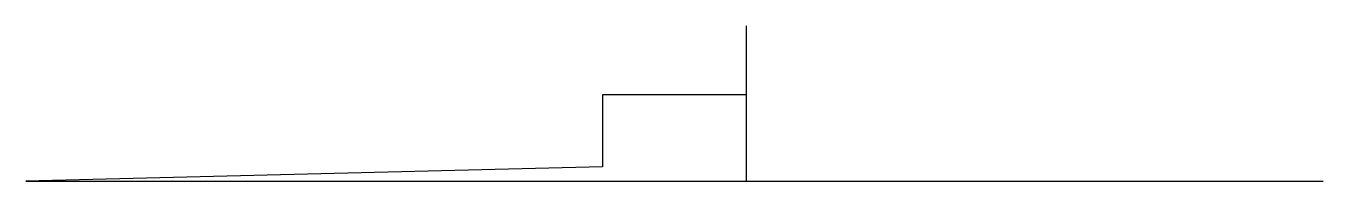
# Model space of a CAD drawing. Extents: x -25 to 20, y 0 to 5.4.
import ezdxf

# ---------------------------------------------------------------- set-up
doc = ezdxf.new("R2010")
doc.units = 0
doc.layers.get('0').update_dxf_attribs({"linetype": 'CONTINUOUS'})

msp = doc.modelspace()

# ---------------------------------------------------------------- linework, layer by layer
at = {"linetype": 'CONTINUOUS'}
for p, q in [((0, 0), (0, 5.4)), ((-5, 3), (-5, 0.5)), ((0, 3), (-5, 3)), ((0, 0), (0, 3)), ((-5, 0.5), (-25, 0)), ((-25, 0), (20, 0)), ((-25, 0), (0, 0))]:
    msp.add_line(p, q, dxfattribs=at)

doc.saveas('drawing.dxf')
